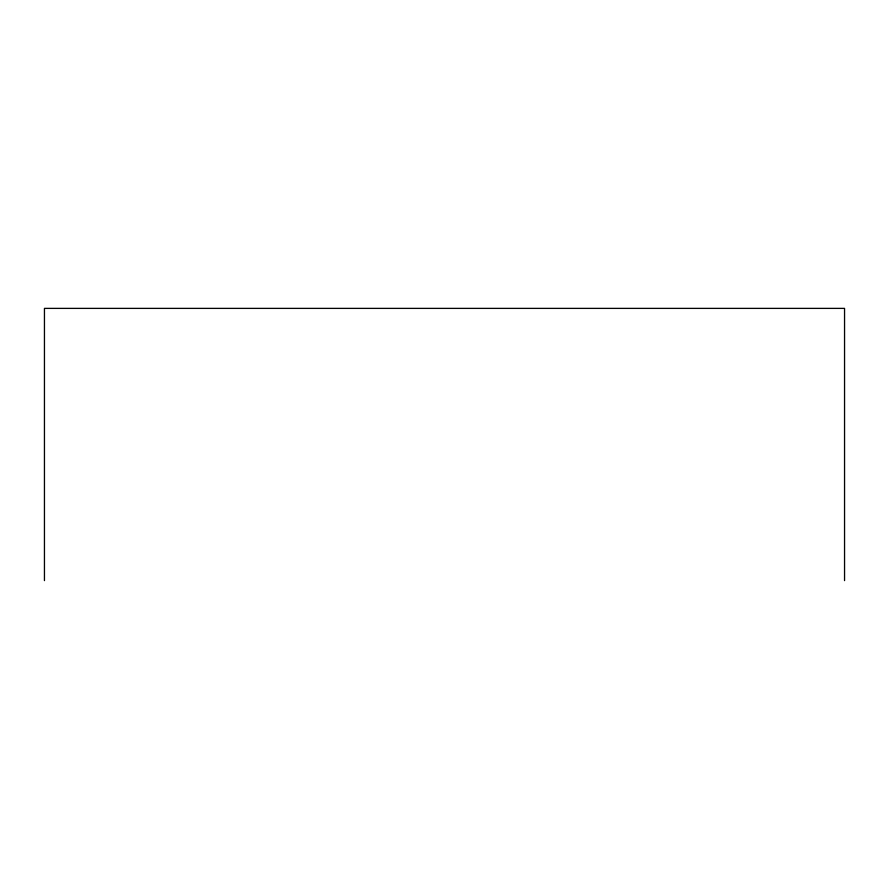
<?xml version="1.0" encoding="UTF-8"?>
<svg xmlns="http://www.w3.org/2000/svg" width="889" height="889" viewBox="0 0 889 889"><rect width="100%" height="100%" fill="white"/><g stroke="black" fill="none" stroke-linecap="round" stroke-linejoin="round"><path stroke-width="1.33" d="M844.55 580.617L844.55 308.383L44.45 308.383L44.45 580.617"/></g></svg>
